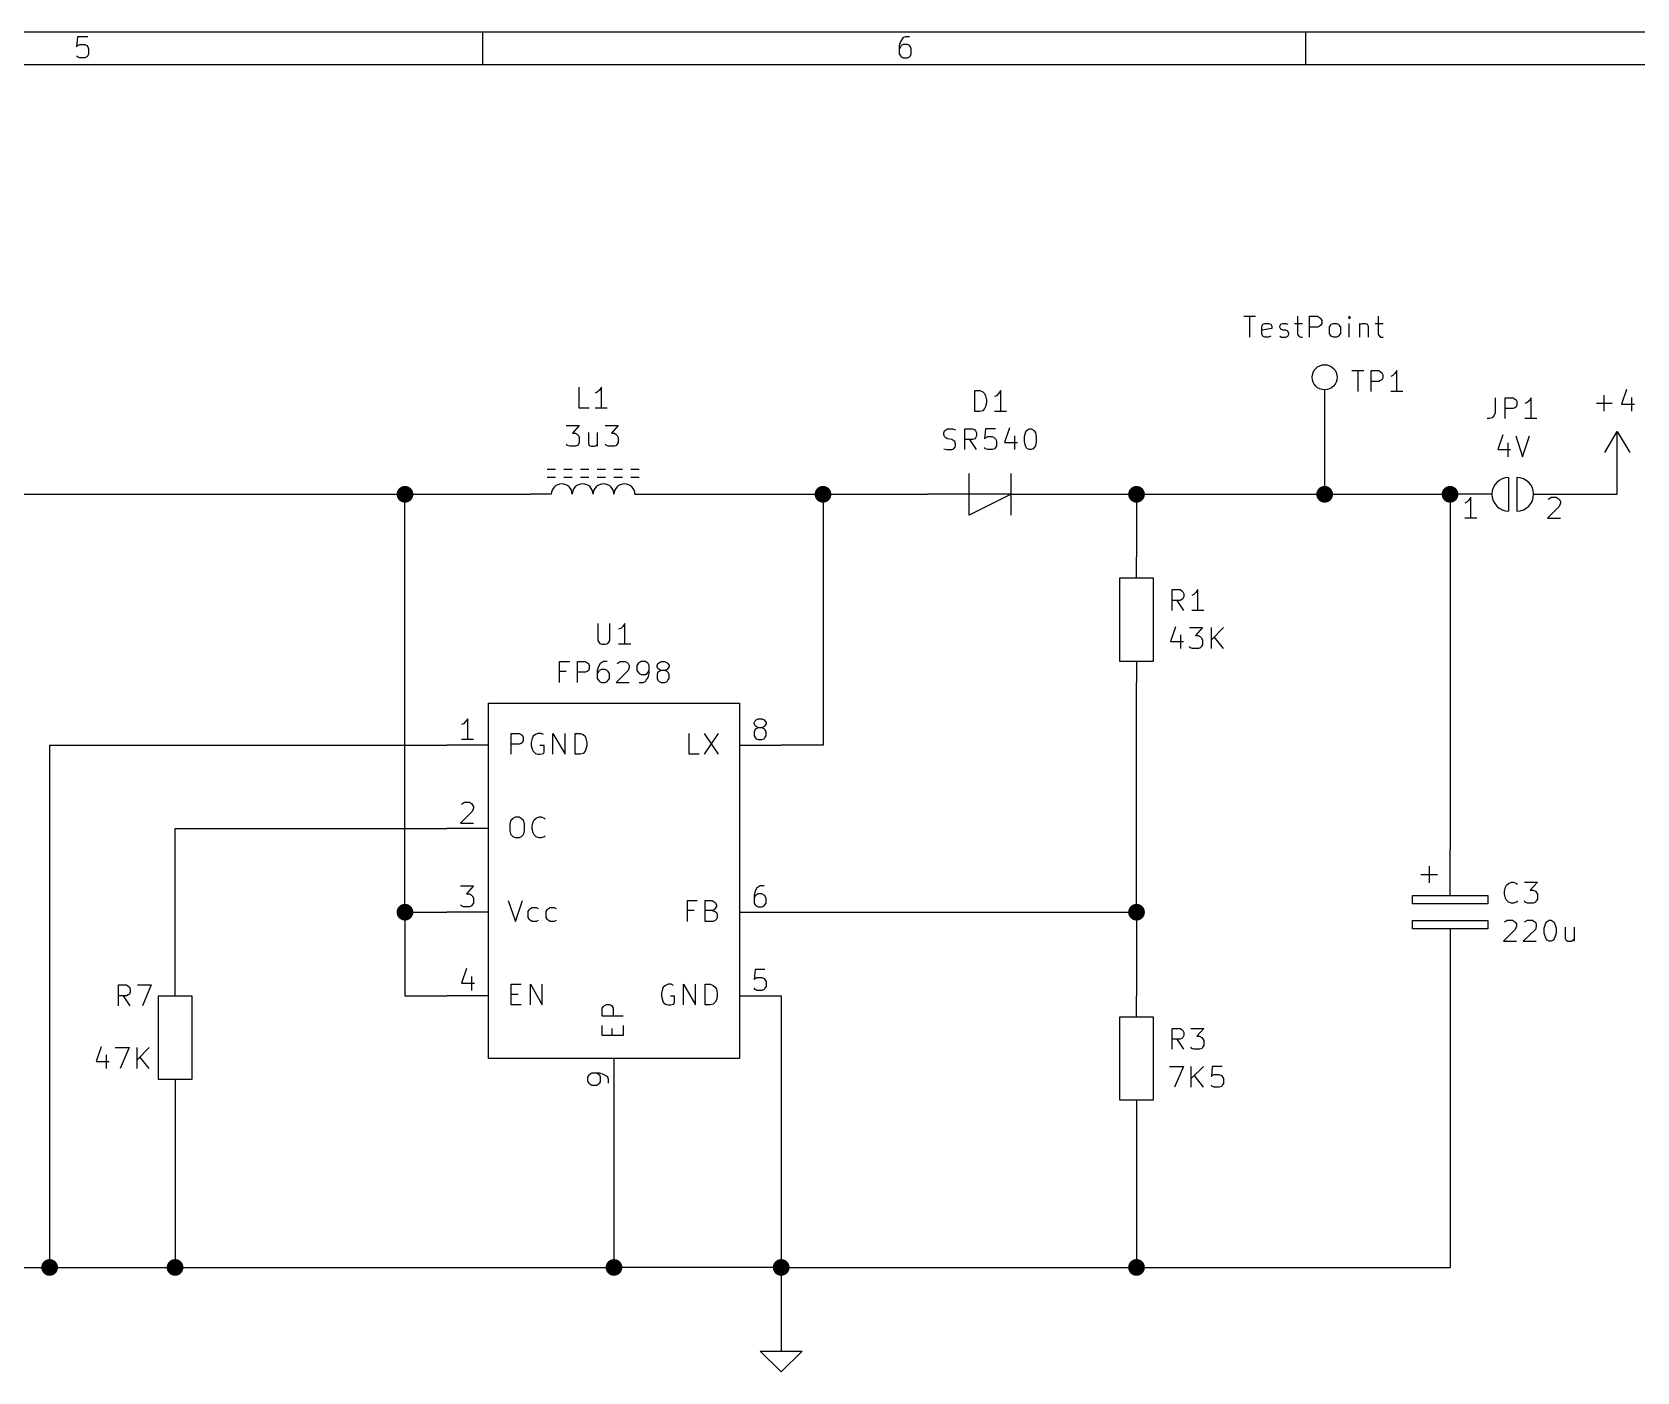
# Model space of a CAD drawing. Extents: x 10 to 410, y -287 to -10.
# Drawn here: x 232.6 to 330.1, y -91.4 to -10 of the extents above; entities that cross this region are included whole.
import ezdxf

# ---------------------------------------------------------------- set-up
doc = ezdxf.new("R2010")
doc.units = 0
doc.header["$MEASUREMENT"] = 0
for name, color, linetype in [('CYAN2', 4, 'CONTINUOUS'), ('GREEN2', 3, 'CONTINUOUS'), ('RED2', 1, 'CONTINUOUS')]:
    doc.layers.add(name, color=color, linetype=linetype)

msp = doc.modelspace()

# ---------------------------------------------------------------- linework, layer by layer
at = {"layer": 'CYAN2', "linetype": 'CONTINUOUS'}
for p, q in [((306.248, -27.2796), (306.959, -27.2796)), ((306.603, -28.5496), (306.603, -27.2796)), ((309.499, -27.2796), (309.499, -28.3718)), ((310.236, -28.5496), (310.236, -27.2796)), ((310.236, -27.2796), (310.718, -27.2796)), ((310.718, -27.2796), (310.845, -27.3558)), ((312.649, -27.2796), (312.598, -27.3558)), ((312.725, -27.3558), (312.649, -27.2796)), ((312.649, -27.2796), (312.649, -27.4066)), ((314.401, -27.2796), (314.401, -28.3718)), ((307.34, -27.8892), (307.391, -27.7622)), ((307.34, -28.3718), (307.34, -27.8892)), ((307.95, -28.0162), (307.34, -28.1178)), ((307.391, -27.7622), (307.518, -27.7114)), ((307.518, -27.7114), (307.746, -27.7114)), ((307.746, -27.7114), (307.873, -27.7622)), ((307.873, -27.7622), (307.95, -27.8892)), ((307.95, -27.8892), (307.95, -28.0162)), ((308.432, -27.8892), (308.483, -27.7622)), ((308.432, -27.94), (308.432, -27.8892)), ((308.483, -28.067), (308.432, -27.94)), ((308.483, -27.7622), (308.61, -27.7114)), ((308.61, -28.1178), (308.483, -28.067)), ((308.61, -27.7114), (308.788, -27.7114)), ((308.788, -28.1178), (308.61, -28.1178)), ((308.788, -27.7114), (308.915, -27.7622)), ((308.915, -28.194), (308.788, -28.1178)), ((308.966, -28.321), (308.915, -28.194)), ((309.321, -27.7114), (309.804, -27.7114)), ((310.718, -27.94), (310.236, -27.94)), ((310.845, -27.8892), (310.718, -27.94)), ((310.845, -27.3558), (310.896, -27.4066)), ((310.896, -27.8384), (310.845, -27.8892)), ((310.896, -27.4066), (310.972, -27.5336)), ((310.972, -27.7114), (310.896, -27.8384)), ((310.972, -27.5336), (310.972, -27.7114)), ((311.455, -27.94), (311.506, -27.8384)), ((311.455, -28.321), (311.455, -27.94)), ((311.506, -27.8384), (311.556, -27.7622)), ((311.556, -27.7622), (311.683, -27.7114)), ((311.683, -27.7114), (311.861, -27.7114)), ((311.861, -27.7114), (311.988, -27.7622)), ((311.988, -27.7622), (312.039, -27.8384)), ((312.039, -27.8384), (312.115, -27.94)), ((312.115, -27.94), (312.115, -28.321)), ((312.598, -27.3558), (312.649, -27.4066)), ((312.649, -27.4066), (312.725, -27.3558)), ((312.649, -28.5496), (312.649, -27.7114)), ((313.258, -27.7114), (313.258, -28.5496)), ((313.258, -27.8384), (313.309, -27.7622)), ((313.309, -27.7622), (313.436, -27.7114)), ((313.436, -27.7114), (313.614, -27.7114)), ((313.614, -27.7114), (313.741, -27.7622)), ((313.741, -27.7622), (313.792, -27.8892)), ((313.792, -27.8892), (313.792, -28.5496)), ((314.223, -27.7114), (314.706, -27.7114)), ((307.391, -28.4988), (307.34, -28.3718)), ((307.518, -28.5496), (307.391, -28.4988)), ((307.746, -28.5496), (307.518, -28.5496)), ((307.873, -28.4988), (307.746, -28.5496)), ((308.432, -28.4988), (308.534, -28.5496)), ((308.534, -28.5496), (308.788, -28.5496)), ((308.788, -28.5496), (308.915, -28.4988)), ((308.915, -28.4988), (308.966, -28.3718)), ((308.966, -28.3718), (308.966, -28.321)), ((309.499, -28.3718), (309.575, -28.4988)), ((309.575, -28.4988), (309.702, -28.5496)), ((309.702, -28.5496), (309.804, -28.5496)), ((311.506, -28.4226), (311.455, -28.321)), ((311.556, -28.4988), (311.506, -28.4226)), ((311.683, -28.5496), (311.556, -28.4988)), ((311.861, -28.5496), (311.683, -28.5496)), ((311.988, -28.4988), (311.861, -28.5496)), ((312.039, -28.4226), (311.988, -28.4988)), ((312.115, -28.321), (312.039, -28.4226)), ((314.401, -28.3718), (314.477, -28.4988)), ((314.477, -28.4988), (314.579, -28.5496)), ((314.579, -28.5496), (314.706, -28.5496)), ((312.801, -30.5816), (313.538, -30.5816)), ((313.182, -31.8516), (313.182, -30.5816)), ((313.969, -31.8516), (313.969, -30.5816)), ((313.969, -30.5816), (314.452, -30.5816)), ((314.452, -30.5816), (314.554, -30.6578)), ((314.554, -31.1912), (314.452, -31.242)), ((314.554, -30.6578), (314.63, -30.7086)), ((314.63, -31.1404), (314.554, -31.1912)), ((314.63, -30.7086), (314.681, -30.8356)), ((314.681, -31.0134), (314.63, -31.1404)), ((314.681, -30.8356), (314.681, -31.0134)), ((315.29, -30.8864), (315.163, -30.9372)), ((315.417, -30.7594), (315.29, -30.8864)), ((315.544, -30.5816), (315.417, -30.7594)), ((315.544, -31.8516), (315.544, -30.5816)), ((265.862, -32.8676), (265.862, -31.5976)), ((266.954, -31.9024), (266.827, -31.9532)), ((267.081, -31.7754), (266.954, -31.9024)), ((267.208, -31.5976), (267.081, -31.7754)), ((267.208, -32.8676), (267.208, -31.5976)), ((289.89, -33.0708), (289.89, -31.8008)), ((289.89, -31.8008), (290.195, -31.8008)), ((290.195, -31.8008), (290.373, -31.877)), ((290.373, -31.877), (290.474, -31.9786)), ((290.474, -31.9786), (290.551, -32.1056)), ((290.551, -32.1056), (290.601, -32.3596)), ((291.211, -32.1056), (291.084, -32.1564)), ((291.338, -31.9786), (291.211, -32.1056)), ((291.465, -31.8008), (291.338, -31.9786)), ((291.465, -33.0708), (291.465, -31.8008)), ((314.452, -31.242), (313.969, -31.242)), ((315.9, -31.8516), (315.163, -31.8516)), ((328.143, -33.0454), (328.143, -32.0802)), ((329.489, -31.7246), (329.184, -32.6136)), ((266.471, -32.8676), (265.862, -32.8676)), ((267.564, -32.8676), (266.827, -32.8676)), ((290.195, -33.0708), (289.89, -33.0708)), ((290.373, -33.02), (290.195, -33.0708)), ((290.474, -32.893), (290.373, -33.02)), ((290.551, -32.766), (290.474, -32.893)), ((290.601, -32.5374), (290.551, -32.766)), ((290.601, -32.3596), (290.601, -32.5374)), ((291.821, -33.0708), (291.084, -33.0708)), ((321.513, -33.147), (321.437, -33.3248)), ((321.513, -32.2326), (321.513, -33.147)), ((322.123, -33.5026), (322.123, -32.2326)), ((322.123, -32.2326), (322.605, -32.2326)), ((322.605, -32.893), (322.123, -32.893)), ((322.605, -32.2326), (322.707, -32.3088)), ((322.707, -32.8422), (322.605, -32.893)), ((322.707, -32.3088), (322.783, -32.3596)), ((322.783, -32.7914), (322.707, -32.8422)), ((322.783, -32.3596), (322.834, -32.4866)), ((322.834, -32.6644), (322.783, -32.7914)), ((322.834, -32.4866), (322.834, -32.6644)), ((323.444, -32.5374), (323.317, -32.5882)), ((323.571, -32.4104), (323.444, -32.5374)), ((323.698, -32.2326), (323.571, -32.4104)), ((323.698, -33.5026), (323.698, -32.2326)), ((327.66, -32.5628), (328.625, -32.5628)), ((329.184, -32.6136), (329.971, -32.6136)), ((329.794, -32.2072), (329.794, -33.0454)), ((265.074, -33.909), (265.862, -33.909)), ((265.862, -33.909), (265.455, -34.3916)), ((267.437, -33.909), (268.224, -33.909)), ((268.224, -33.909), (267.818, -34.3916)), ((288.138, -34.1884), (288.239, -34.1122)), ((288.239, -34.1122), (288.544, -34.1122)), ((288.544, -34.1122), (288.722, -34.1884)), ((289.281, -35.3822), (289.281, -34.1122)), ((289.281, -34.1122), (289.763, -34.1122)), ((289.763, -34.1122), (289.89, -34.1884)), ((290.551, -34.1122), (290.474, -34.7218)), ((291.16, -34.1122), (290.551, -34.1122)), ((291.998, -34.0614), (291.694, -34.9504)), ((293.091, -34.1884), (293.218, -34.1122)), ((293.218, -34.1122), (293.319, -34.1122)), ((293.319, -34.1122), (293.446, -34.1884)), ((321.158, -33.5026), (321.031, -33.5026)), ((321.335, -33.4518), (321.158, -33.5026)), ((321.437, -33.3248), (321.335, -33.4518)), ((324.053, -33.5026), (323.317, -33.5026)), ((265.151, -35.1282), (265.074, -35.052)), ((265.455, -34.3916), (265.633, -34.3916)), ((265.633, -34.3916), (265.76, -34.4678)), ((265.76, -34.4678), (265.811, -34.5186)), ((265.811, -35.052), (265.76, -35.1282)), ((265.811, -34.5186), (265.862, -34.6456)), ((265.862, -34.9504), (265.811, -35.052)), ((265.862, -34.6456), (265.862, -34.9504)), ((266.421, -34.3408), (266.421, -35.0012)), ((266.421, -35.0012), (266.471, -35.1282)), ((266.903, -35.1282), (266.954, -35.052)), ((266.954, -34.3408), (266.954, -35.179)), ((267.513, -35.1282), (267.437, -35.052)), ((267.818, -34.3916), (267.995, -34.3916)), ((267.995, -34.3916), (268.097, -34.4678)), ((268.097, -34.4678), (268.173, -34.5186)), ((268.173, -35.052), (268.097, -35.1282)), ((268.173, -34.5186), (268.224, -34.6456)), ((268.224, -34.9504), (268.173, -35.052)), ((268.224, -34.6456), (268.224, -34.9504)), ((288.011, -34.3662), (288.061, -34.2392)), ((288.011, -34.4678), (288.011, -34.3662)), ((288.061, -34.5948), (288.011, -34.4678)), ((288.061, -34.2392), (288.138, -34.1884)), ((288.138, -34.671), (288.061, -34.5948)), ((288.239, -34.7218), (288.138, -34.671)), ((288.493, -34.7726), (288.239, -34.7218)), ((288.62, -34.8488), (288.493, -34.7726)), ((288.671, -34.8996), (288.62, -34.8488)), ((288.722, -35.0266), (288.671, -34.8996)), ((288.722, -35.1536), (288.722, -35.0266)), ((289.763, -34.7726), (289.281, -34.7726)), ((289.992, -35.3822), (289.585, -34.7726)), ((289.89, -34.7218), (289.763, -34.7726)), ((289.89, -34.1884), (289.941, -34.2392)), ((289.941, -34.671), (289.89, -34.7218)), ((289.941, -34.2392), (289.992, -34.3662)), ((289.992, -34.544), (289.941, -34.671)), ((289.992, -34.3662), (289.992, -34.544)), ((290.474, -34.7218), (290.551, -34.671)), ((290.551, -34.671), (290.678, -34.5948)), ((290.678, -34.5948), (290.957, -34.5948)), ((290.957, -34.5948), (291.084, -34.671)), ((291.084, -34.671), (291.16, -34.7218)), ((291.16, -34.7218), (291.211, -34.8488)), ((291.211, -34.8488), (291.211, -35.1536)), ((291.694, -34.9504), (292.481, -34.9504)), ((292.303, -34.544), (292.303, -35.3822)), ((292.913, -34.5948), (292.964, -34.3662)), ((292.913, -34.8996), (292.913, -34.5948)), ((292.964, -35.1536), (292.913, -34.8996)), ((292.964, -34.3662), (293.014, -34.2392)), ((293.014, -34.2392), (293.091, -34.1884)), ((293.446, -34.1884), (293.497, -34.2392)), ((293.497, -34.2392), (293.573, -34.3662)), ((293.573, -34.3662), (293.624, -34.5948)), ((293.624, -34.8996), (293.573, -35.1536)), ((293.624, -34.5948), (293.624, -34.8996)), ((321.97, -34.4932), (321.666, -35.3822)), ((322.275, -34.9758), (322.275, -35.814)), ((322.758, -34.544), (323.164, -35.814)), ((323.164, -35.814), (323.596, -34.544)), ((265.278, -35.179), (265.151, -35.1282)), ((265.633, -35.179), (265.278, -35.179)), ((265.76, -35.1282), (265.633, -35.179)), ((266.471, -35.1282), (266.598, -35.179)), ((266.598, -35.179), (266.776, -35.179)), ((266.776, -35.179), (266.903, -35.1282)), ((267.614, -35.179), (267.513, -35.1282)), ((267.995, -35.179), (267.614, -35.179)), ((268.097, -35.1282), (267.995, -35.179)), ((288.011, -35.3314), (288.188, -35.3822)), ((288.188, -35.3822), (288.493, -35.3822)), ((288.493, -35.3822), (288.62, -35.3314)), ((288.62, -35.3314), (288.671, -35.2552)), ((288.671, -35.2552), (288.722, -35.1536)), ((290.551, -35.3314), (290.474, -35.2552)), ((290.678, -35.3822), (290.551, -35.3314)), ((290.957, -35.3822), (290.678, -35.3822)), ((291.084, -35.3314), (290.957, -35.3822)), ((291.16, -35.2552), (291.084, -35.3314)), ((291.211, -35.1536), (291.16, -35.2552)), ((293.014, -35.2552), (292.964, -35.1536)), ((293.091, -35.3314), (293.014, -35.2552)), ((293.218, -35.3822), (293.091, -35.3314)), ((293.319, -35.3822), (293.218, -35.3822)), ((293.446, -35.3314), (293.319, -35.3822)), ((293.497, -35.2552), (293.446, -35.3314)), ((293.573, -35.1536), (293.497, -35.2552)), ((321.666, -35.3822), (322.453, -35.3822)), ((301.879, -45.1612), (301.879, -43.8912)), ((301.879, -43.8912), (302.362, -43.8912)), ((302.362, -44.5516), (301.879, -44.5516)), ((302.59, -45.1612), (302.184, -44.5516)), ((302.362, -43.8912), (302.463, -43.9674)), ((302.463, -44.5008), (302.362, -44.5516)), ((302.463, -43.9674), (302.539, -44.0182)), ((302.539, -44.45), (302.463, -44.5008)), ((302.539, -44.0182), (302.59, -44.1452)), ((302.59, -44.323), (302.539, -44.45)), ((302.59, -44.1452), (302.59, -44.323)), ((303.2, -44.196), (303.073, -44.2468)), ((303.327, -44.069), (303.2, -44.196)), ((303.454, -43.8912), (303.327, -44.069)), ((303.454, -45.1612), (303.454, -43.8912)), ((303.809, -45.1612), (303.073, -45.1612)), ((266.979, -45.9486), (266.979, -46.99)), ((267.716, -46.99), (267.716, -45.9486)), ((268.376, -46.2534), (268.249, -46.3042)), ((268.503, -46.1264), (268.376, -46.2534)), ((268.63, -45.9486), (268.503, -46.1264)), ((268.63, -47.2186), (268.63, -45.9486)), ((302.082, -46.1518), (301.777, -47.0408)), ((302.387, -46.6344), (302.387, -47.4726)), ((302.946, -46.2026), (303.733, -46.2026)), ((303.733, -46.2026), (303.301, -46.6852)), ((303.301, -46.6852), (303.479, -46.6852)), ((303.479, -46.6852), (303.606, -46.7614)), ((303.606, -46.7614), (303.657, -46.8122)), ((304.267, -47.4726), (304.267, -46.2026)), ((305.003, -46.2026), (304.267, -46.9392)), ((305.003, -47.4726), (304.444, -46.7614)), ((266.979, -46.99), (267.056, -47.0916)), ((267.056, -47.0916), (267.106, -47.1678)), ((267.106, -47.1678), (267.233, -47.2186)), ((267.233, -47.2186), (267.462, -47.2186)), ((267.462, -47.2186), (267.589, -47.1678)), ((267.589, -47.1678), (267.665, -47.0916)), ((267.665, -47.0916), (267.716, -46.99)), ((268.986, -47.2186), (268.249, -47.2186)), ((301.777, -47.0408), (302.565, -47.0408)), ((302.997, -47.4218), (302.946, -47.3456)), ((303.124, -47.4726), (302.997, -47.4218)), ((303.479, -47.4726), (303.124, -47.4726)), ((303.606, -47.4218), (303.479, -47.4726)), ((303.657, -47.3456), (303.606, -47.4218)), ((303.657, -46.8122), (303.733, -46.9392)), ((303.733, -47.244), (303.657, -47.3456)), ((303.733, -46.9392), (303.733, -47.244)), ((264.668, -49.53), (264.668, -48.26)), ((264.668, -48.26), (265.278, -48.26)), ((265.76, -49.53), (265.76, -48.26)), ((265.76, -48.26), (266.243, -48.26)), ((266.243, -48.26), (266.344, -48.3362)), ((266.344, -48.3362), (266.421, -48.387)), ((266.421, -48.387), (266.471, -48.514)), ((266.471, -48.6918), (266.421, -48.8188)), ((266.471, -48.514), (266.471, -48.6918)), ((267.03, -48.5648), (266.954, -48.8188)), ((267.132, -48.387), (267.03, -48.5648)), ((267.208, -48.7426), (267.081, -48.8188)), ((267.208, -48.3362), (267.132, -48.387)), ((267.335, -48.26), (267.208, -48.3362)), ((267.437, -48.7426), (267.208, -48.7426)), ((267.564, -48.26), (267.335, -48.26)), ((267.564, -48.8188), (267.437, -48.7426)), ((268.173, -48.387), (268.224, -48.3362)), ((268.224, -48.3362), (268.351, -48.26)), ((268.351, -48.26), (268.656, -48.26)), ((268.656, -48.26), (268.783, -48.3362)), ((268.783, -48.3362), (268.834, -48.387)), ((268.834, -48.387), (268.884, -48.514)), ((268.884, -48.6156), (268.834, -48.8188)), ((268.884, -48.514), (268.884, -48.6156)), ((269.443, -48.387), (269.367, -48.514)), ((269.367, -48.514), (269.367, -48.8188)), ((269.494, -48.3362), (269.443, -48.387)), ((269.621, -48.26), (269.494, -48.3362)), ((269.875, -48.26), (269.621, -48.26)), ((269.977, -48.3362), (269.875, -48.26)), ((270.053, -48.387), (269.977, -48.3362)), ((270.104, -48.514), (270.053, -48.387)), ((270.104, -48.9966), (270.104, -48.514)), ((270.586, -48.514), (270.637, -48.387)), ((270.586, -48.5648), (270.586, -48.514)), ((270.637, -48.6918), (270.586, -48.5648)), ((270.637, -48.387), (270.713, -48.3362)), ((270.713, -48.7426), (270.637, -48.6918)), ((270.713, -48.3362), (270.84, -48.26)), ((270.84, -48.8188), (270.713, -48.7426)), ((270.84, -48.26), (271.069, -48.26)), ((271.069, -48.26), (271.196, -48.3362)), ((271.196, -48.7426), (271.069, -48.8188)), ((271.196, -48.3362), (271.247, -48.387)), ((271.247, -48.6918), (271.196, -48.7426)), ((271.247, -48.387), (271.323, -48.514)), ((271.323, -48.5648), (271.247, -48.6918)), ((271.323, -48.514), (271.323, -48.5648)), ((265.074, -48.8696), (264.668, -48.8696)), ((266.243, -48.9204), (265.76, -48.9204)), ((266.344, -48.8696), (266.243, -48.9204)), ((266.421, -48.8188), (266.344, -48.8696)), ((266.954, -48.8188), (266.954, -49.3014)), ((267.03, -48.8696), (266.954, -48.9966)), ((266.954, -49.3014), (267.03, -49.403)), ((267.081, -48.8188), (267.03, -48.8696)), ((267.03, -49.403), (267.081, -49.4792)), ((267.081, -49.4792), (267.208, -49.53)), ((267.208, -49.53), (267.437, -49.53)), ((267.437, -49.53), (267.564, -49.4792)), ((267.614, -48.8696), (267.564, -48.8188)), ((267.564, -49.4792), (267.614, -49.403)), ((267.691, -48.9966), (267.614, -48.8696)), ((267.614, -49.403), (267.691, -49.3014)), ((267.691, -49.3014), (267.691, -48.9966)), ((268.834, -48.8188), (268.097, -49.53)), ((268.097, -49.53), (268.884, -49.53)), ((269.367, -48.8188), (269.443, -48.9204)), ((269.443, -48.9204), (269.494, -48.9966)), ((269.494, -48.9966), (269.621, -49.0474)), ((269.494, -49.53), (269.748, -49.53)), ((269.621, -49.0474), (269.875, -49.0474)), ((269.748, -49.53), (269.875, -49.4792)), ((269.875, -49.0474), (269.977, -48.9966)), ((269.875, -49.4792), (269.926, -49.403)), ((269.926, -49.403), (270.053, -49.2252)), ((269.977, -48.9966), (270.053, -48.9204)), ((270.053, -48.9204), (270.104, -48.8188)), ((270.053, -49.2252), (270.104, -48.9966)), ((270.637, -48.9204), (270.586, -49.0474)), ((270.586, -49.0474), (270.586, -49.3014)), ((270.586, -49.3014), (270.637, -49.403)), ((270.713, -48.8696), (270.637, -48.9204)), ((270.637, -49.403), (270.713, -49.4792)), ((270.84, -48.8188), (270.713, -48.8696)), ((270.713, -49.4792), (270.84, -49.53)), ((271.069, -48.8188), (270.84, -48.8188)), ((270.84, -49.53), (271.069, -49.53)), ((271.196, -48.8696), (271.069, -48.8188)), ((271.069, -49.53), (271.196, -49.4792)), ((271.247, -48.9204), (271.196, -48.8696)), ((271.196, -49.4792), (271.247, -49.403)), ((271.323, -49.0474), (271.247, -48.9204)), ((271.247, -49.403), (271.323, -49.3014)), ((271.323, -49.3014), (271.323, -49.0474)), ((261.722, -53.8988), (261.722, -52.6288)), ((261.722, -52.6288), (262.204, -52.6288)), ((262.204, -52.6288), (262.331, -52.705)), ((263.373, -52.6288), (263.195, -52.705)), ((263.55, -52.6288), (263.373, -52.6288)), ((263.677, -52.705), (263.55, -52.6288)), ((264.262, -53.8988), (264.262, -52.6288)), ((264.262, -52.6288), (264.998, -53.8988)), ((264.998, -53.8988), (264.998, -52.6288)), ((265.608, -53.8988), (265.608, -52.6288)), ((265.608, -52.6288), (265.913, -52.6288)), ((265.913, -52.6288), (266.09, -52.705)), ((272.542, -53.8988), (272.542, -52.6288)), ((273.456, -52.6288), (274.295, -53.8988)), ((274.295, -52.6288), (273.456, -53.8988)), ((262.204, -53.2892), (261.722, -53.2892)), ((262.331, -53.2384), (262.204, -53.2892)), ((262.331, -52.705), (262.407, -52.7558)), ((262.407, -53.1876), (262.331, -53.2384)), ((262.407, -52.7558), (262.458, -52.8828)), ((262.458, -53.0606), (262.407, -53.1876)), ((262.458, -52.8828), (262.458, -53.0606)), ((262.992, -52.9336), (262.941, -53.1876)), ((262.941, -53.1876), (262.941, -53.3654)), ((262.941, -53.3654), (262.992, -53.594)), ((263.068, -52.8066), (262.992, -52.9336)), ((262.992, -53.594), (263.068, -53.721)), ((263.195, -52.705), (263.068, -52.8066)), ((263.728, -53.3654), (263.474, -53.3654)), ((263.728, -53.7718), (263.728, -53.3654)), ((266.09, -52.705), (266.217, -52.8066)), ((266.217, -52.8066), (266.268, -52.9336)), ((266.268, -53.594), (266.217, -53.721)), ((266.268, -52.9336), (266.319, -53.1876)), ((266.319, -53.3654), (266.268, -53.594)), ((266.319, -53.1876), (266.319, -53.3654)), ((263.068, -53.721), (263.195, -53.848)), ((263.195, -53.848), (263.373, -53.8988)), ((263.373, -53.8988), (263.474, -53.8988)), ((263.474, -53.8988), (263.677, -53.848)), ((263.677, -53.848), (263.728, -53.7718)), ((265.913, -53.8988), (265.608, -53.8988)), ((266.09, -53.848), (265.913, -53.8988)), ((266.217, -53.721), (266.09, -53.848)), ((273.152, -53.8988), (272.542, -53.8988)), ((261.671, -58.1406), (261.722, -57.8866)), ((261.671, -58.547), (261.671, -58.1406)), ((261.722, -57.8866), (261.849, -57.785)), ((261.849, -57.785), (261.976, -57.7088)), ((261.976, -57.7088), (262.204, -57.7088)), ((262.204, -57.7088), (262.331, -57.785)), ((262.331, -57.785), (262.458, -57.8866)), ((262.458, -57.8866), (262.509, -58.1406)), ((262.509, -58.1406), (262.509, -58.547)), ((262.992, -58.2676), (263.068, -58.0136)), ((262.992, -58.4454), (262.992, -58.2676)), ((263.068, -58.674), (262.992, -58.4454)), ((263.068, -58.0136), (263.119, -57.8866)), ((263.119, -57.8866), (263.246, -57.785)), ((263.246, -57.785), (263.423, -57.7088)), ((263.423, -57.7088), (263.55, -57.7088)), ((263.55, -57.7088), (263.728, -57.785)), ((263.728, -57.785), (263.779, -57.8358)), ((261.722, -58.801), (261.671, -58.547)), ((261.849, -58.928), (261.722, -58.801)), ((261.976, -58.9788), (261.849, -58.928)), ((262.204, -58.9788), (261.976, -58.9788)), ((262.331, -58.928), (262.204, -58.9788)), ((262.458, -58.801), (262.331, -58.928)), ((262.509, -58.547), (262.458, -58.801)), ((263.119, -58.801), (263.068, -58.674)), ((263.246, -58.928), (263.119, -58.801)), ((263.423, -58.9788), (263.246, -58.928)), ((263.55, -58.9788), (263.423, -58.9788)), ((263.728, -58.928), (263.55, -58.9788)), ((263.779, -58.8518), (263.728, -58.928)), ((322.072, -62.23), (322.148, -61.976)), ((322.072, -62.4078), (322.072, -62.23)), ((322.148, -61.976), (322.199, -61.849)), ((322.199, -61.849), (322.326, -61.7474)), ((322.326, -61.7474), (322.504, -61.6712)), ((322.504, -61.6712), (322.631, -61.6712)), ((322.631, -61.6712), (322.809, -61.7474)), ((322.809, -61.7474), (322.859, -61.7982)), ((323.291, -61.6712), (324.079, -61.6712)), ((324.079, -61.6712), (323.647, -62.1538)), ((323.647, -62.1538), (323.825, -62.1538)), ((323.825, -62.1538), (323.952, -62.23)), ((323.952, -62.23), (324.002, -62.2808)), ((324.002, -62.2808), (324.079, -62.4078)), ((261.544, -62.7888), (261.976, -64.0588)), ((261.976, -64.0588), (262.407, -62.7888)), ((262.763, -63.4492), (262.814, -63.3476)), ((262.814, -63.3476), (262.89, -63.2714)), ((262.89, -63.2714), (262.992, -63.2206)), ((262.992, -63.2206), (263.246, -63.2206)), ((263.246, -63.2206), (263.373, -63.2714)), ((263.855, -63.4492), (263.906, -63.3476)), ((263.906, -63.3476), (263.982, -63.2714)), ((263.982, -63.2714), (264.084, -63.2206)), ((264.084, -63.2206), (264.338, -63.2206)), ((264.338, -63.2206), (264.465, -63.2714)), ((272.44, -64.0588), (272.44, -62.7888)), ((272.44, -62.7888), (273.025, -62.7888)), ((273.507, -64.0588), (273.507, -62.7888)), ((273.507, -62.7888), (273.939, -62.7888)), ((273.939, -62.7888), (274.066, -62.865)), ((274.066, -63.3476), (273.939, -63.3984)), ((274.066, -62.865), (274.117, -62.9158)), ((274.117, -63.2714), (274.066, -63.3476)), ((274.117, -62.9158), (274.193, -63.0428)), ((274.193, -63.1444), (274.117, -63.2714)), ((274.193, -63.0428), (274.193, -63.1444)), ((322.148, -62.6364), (322.072, -62.4078)), ((322.199, -62.7634), (322.148, -62.6364)), ((322.326, -62.8904), (322.199, -62.7634)), ((322.504, -62.9412), (322.326, -62.8904)), ((322.631, -62.9412), (322.504, -62.9412)), ((322.809, -62.8904), (322.631, -62.9412)), ((322.859, -62.8142), (322.809, -62.8904)), ((323.342, -62.8904), (323.291, -62.8142)), ((323.469, -62.9412), (323.342, -62.8904)), ((323.825, -62.9412), (323.469, -62.9412)), ((323.952, -62.8904), (323.825, -62.9412)), ((324.002, -62.8142), (323.952, -62.8904)), ((324.079, -62.7126), (324.002, -62.8142)), ((324.079, -62.4078), (324.079, -62.7126)), ((262.763, -63.8302), (262.763, -63.4492)), ((262.814, -63.9318), (262.763, -63.8302)), ((262.89, -64.008), (262.814, -63.9318)), ((262.992, -64.0588), (262.89, -64.008)), ((263.246, -64.0588), (262.992, -64.0588)), ((263.373, -64.008), (263.246, -64.0588)), ((263.855, -63.8302), (263.855, -63.4492)), ((263.906, -63.9318), (263.855, -63.8302)), ((263.982, -64.008), (263.906, -63.9318)), ((264.084, -64.0588), (263.982, -64.008)), ((264.338, -64.0588), (264.084, -64.0588)), ((264.465, -64.008), (264.338, -64.0588)), ((272.847, -63.3984), (272.44, -63.3984)), ((273.939, -63.3984), (273.507, -63.3984)), ((273.99, -64.0588), (273.507, -64.0588)), ((273.939, -63.3984), (274.117, -63.4492)), ((274.117, -64.008), (273.99, -64.0588)), ((274.117, -63.4492), (274.193, -63.5254)), ((274.193, -63.9318), (274.117, -64.008)), ((274.193, -63.5254), (274.244, -63.627)), ((274.244, -63.8302), (274.193, -63.9318)), ((274.244, -63.627), (274.244, -63.8302)), ((322.072, -64.1096), (322.123, -64.0588)), ((322.123, -64.0588), (322.25, -63.9826)), ((322.25, -63.9826), (322.555, -63.9826)), ((322.555, -63.9826), (322.682, -64.0588)), ((322.682, -64.0588), (322.732, -64.1096)), ((322.732, -64.1096), (322.809, -64.2366)), ((322.809, -64.3382), (322.732, -64.5414)), ((322.809, -64.2366), (322.809, -64.3382)), ((323.291, -64.1096), (323.342, -64.0588)), ((323.342, -64.0588), (323.469, -63.9826)), ((323.469, -63.9826), (323.774, -63.9826)), ((323.774, -63.9826), (323.875, -64.0588)), ((323.875, -64.0588), (323.952, -64.1096)), ((323.952, -64.1096), (324.002, -64.2366)), ((324.002, -64.3382), (323.952, -64.5414)), ((324.002, -64.2366), (324.002, -64.3382)), ((324.485, -64.4652), (324.561, -64.2366)), ((324.561, -64.2366), (324.612, -64.1096)), ((324.612, -64.1096), (324.663, -64.0588)), ((324.663, -64.0588), (324.79, -63.9826)), ((324.79, -63.9826), (324.917, -63.9826)), ((324.917, -63.9826), (325.044, -64.0588)), ((325.044, -64.0588), (325.095, -64.1096)), ((325.095, -64.1096), (325.145, -64.2366)), ((325.145, -64.2366), (325.222, -64.4652)), ((322.732, -64.5414), (322.021, -65.2526)), ((322.021, -65.2526), (322.809, -65.2526)), ((323.952, -64.5414), (323.215, -65.2526)), ((323.215, -65.2526), (324.002, -65.2526)), ((324.485, -64.77), (324.485, -64.4652)), ((324.561, -65.024), (324.485, -64.77)), ((324.612, -65.1256), (324.561, -65.024)), ((324.663, -65.2018), (324.612, -65.1256)), ((324.79, -65.2526), (324.663, -65.2018)), ((324.917, -65.2526), (324.79, -65.2526)), ((325.044, -65.2018), (324.917, -65.2526)), ((325.095, -65.1256), (325.044, -65.2018)), ((325.145, -65.024), (325.095, -65.1256)), ((325.222, -64.77), (325.145, -65.024)), ((325.222, -64.4652), (325.222, -64.77)), ((325.755, -64.4144), (325.755, -65.0748)), ((325.755, -65.0748), (325.831, -65.2018)), ((325.831, -65.2018), (325.933, -65.2526)), ((325.933, -65.2526), (326.136, -65.2526)), ((326.136, -65.2526), (326.238, -65.2018)), ((326.238, -65.2018), (326.314, -65.1256)), ((326.314, -64.4144), (326.314, -65.2526)), ((237.871, -69.1896), (237.871, -67.9196)), ((237.871, -67.9196), (238.354, -67.9196)), ((238.354, -67.9196), (238.455, -67.9958)), ((238.455, -67.9958), (238.531, -68.0466)), ((238.531, -68.0466), (238.582, -68.1736)), ((238.582, -68.1736), (238.582, -68.3514)), ((239.014, -67.9196), (239.852, -67.9196)), ((239.852, -67.9196), (239.319, -69.1896)), ((261.722, -69.1388), (261.722, -67.8688)), ((261.722, -67.8688), (262.331, -67.8688)), ((262.89, -69.1388), (262.89, -67.8688)), ((262.89, -67.8688), (263.601, -69.1388)), ((263.601, -69.1388), (263.601, -67.8688)), ((270.916, -68.1736), (270.866, -68.4276)), ((270.967, -68.0466), (270.916, -68.1736)), ((271.094, -67.945), (270.967, -68.0466)), ((271.272, -67.8688), (271.094, -67.945)), ((271.45, -67.8688), (271.272, -67.8688)), ((271.577, -67.945), (271.45, -67.8688)), ((272.186, -69.1388), (272.186, -67.8688)), ((272.186, -67.8688), (272.923, -69.1388)), ((272.923, -69.1388), (272.923, -67.8688)), ((273.507, -69.1388), (273.507, -67.8688)), ((273.507, -67.8688), (273.812, -67.8688)), ((273.812, -67.8688), (273.99, -67.945)), ((273.99, -67.945), (274.117, -68.0466)), ((274.117, -68.0466), (274.193, -68.1736)), ((274.193, -68.1736), (274.244, -68.4276)), ((238.354, -68.58), (237.871, -68.58)), ((238.582, -69.1896), (238.176, -68.58)), ((238.455, -68.5292), (238.354, -68.58)), ((238.531, -68.4784), (238.455, -68.5292)), ((238.582, -68.3514), (238.531, -68.4784)), ((261.722, -68.4784), (262.153, -68.4784)), ((262.331, -69.1388), (261.722, -69.1388)), ((267.335, -69.2404), (267.386, -69.1642)), ((267.386, -69.1642), (267.513, -69.1134)), ((267.513, -69.1134), (267.691, -69.1134)), ((267.691, -69.1134), (267.818, -69.1642)), ((267.818, -69.1642), (267.868, -69.2404)), ((270.866, -68.4276), (270.866, -68.6054)), ((270.866, -68.6054), (270.916, -68.834)), ((270.916, -68.834), (270.967, -68.961)), ((270.967, -68.961), (271.094, -69.088)), ((271.094, -69.088), (271.272, -69.1388)), ((271.272, -69.1388), (271.399, -69.1388)), ((271.653, -68.6054), (271.399, -68.6054)), ((271.399, -69.1388), (271.577, -69.088)), ((271.577, -69.088), (271.653, -69.0118)), ((271.653, -69.0118), (271.653, -68.6054)), ((273.812, -69.1388), (273.507, -69.1388)), ((273.99, -69.088), (273.812, -69.1388)), ((274.117, -68.961), (273.99, -69.088)), ((274.193, -68.834), (274.117, -68.961)), ((274.244, -68.6054), (274.193, -68.834)), ((274.244, -68.4276), (274.244, -68.6054)), ((267.259, -69.342), (267.335, -69.2404)), ((267.259, -69.8246), (267.259, -69.342)), ((268.529, -69.8246), (267.259, -69.8246)), ((267.868, -69.2404), (267.919, -69.342)), ((267.919, -69.342), (267.919, -69.8246)), ((267.259, -70.993), (267.259, -70.3834)), ((268.529, -70.993), (267.259, -70.993)), ((267.868, -70.993), (267.868, -70.5612)), ((268.529, -70.3834), (268.529, -70.993)), ((301.879, -71.8312), (301.879, -70.5612)), ((301.879, -70.5612), (302.362, -70.5612)), ((302.362, -70.5612), (302.463, -70.6374)), ((302.463, -71.1708), (302.362, -71.2216)), ((302.463, -70.6374), (302.539, -70.6882)), ((302.539, -71.12), (302.463, -71.1708)), ((302.539, -70.6882), (302.59, -70.8152)), ((302.59, -70.993), (302.539, -71.12)), ((302.59, -70.8152), (302.59, -70.993)), ((303.022, -70.5612), (303.809, -70.5612)), ((303.809, -70.5612), (303.378, -71.0438)), ((303.378, -71.0438), (303.555, -71.0438)), ((303.555, -71.0438), (303.682, -71.12)), ((303.682, -71.12), (303.733, -71.1708)), ((303.733, -71.1708), (303.809, -71.2978)), ((236.804, -71.6788), (236.499, -72.5678)), ((237.668, -71.7296), (238.506, -71.7296)), ((238.506, -71.7296), (237.973, -72.9996)), ((238.989, -72.9996), (238.989, -71.7296)), ((239.725, -71.7296), (238.989, -72.4662)), ((302.362, -71.2216), (301.879, -71.2216)), ((302.59, -71.8312), (302.184, -71.2216)), ((303.073, -71.7804), (303.022, -71.7042)), ((303.2, -71.8312), (303.073, -71.7804)), ((303.555, -71.8312), (303.2, -71.8312)), ((303.682, -71.7804), (303.555, -71.8312)), ((303.733, -71.7042), (303.682, -71.7804)), ((303.809, -71.6026), (303.733, -71.7042)), ((303.809, -71.2978), (303.809, -71.6026)), ((236.499, -72.5678), (237.287, -72.5678)), ((237.109, -72.1614), (237.109, -72.9996)), ((239.725, -72.9996), (239.166, -72.2884)), ((301.727, -72.8726), (302.565, -72.8726)), ((302.565, -72.8726), (302.031, -74.1426)), ((303.047, -74.1426), (303.047, -72.8726)), ((303.784, -72.8726), (303.047, -73.6092)), ((304.317, -72.8726), (304.267, -73.4822)), ((304.927, -72.8726), (304.317, -72.8726)), ((303.784, -74.1426), (303.251, -73.4314)), ((304.267, -73.4822), (304.317, -73.4314)), ((304.317, -74.0918), (304.267, -74.0156)), ((304.317, -73.4314), (304.444, -73.3552)), ((304.444, -74.1426), (304.317, -74.0918)), ((304.444, -73.3552), (304.749, -73.3552)), ((304.749, -73.3552), (304.876, -73.4314)), ((304.876, -74.0918), (304.749, -74.1426)), ((304.876, -73.4314), (304.927, -73.4822)), ((304.927, -74.0156), (304.876, -74.0918)), ((304.927, -73.4822), (305.003, -73.6092)), ((305.003, -73.914), (304.927, -74.0156)), ((305.003, -73.6092), (305.003, -73.914)), ((304.749, -74.1426), (304.444, -74.1426))]:
    msp.add_line(p, q, dxfattribs=at)
at = {"layer": 'GREEN2', "linetype": 'CONTINUOUS'}
for p, q in [((311.15, -34.29), (311.15, -38.1)), ((328.93, -38.1), (328.93, -36.83)), ((226.06, -38.1), (255.27, -38.1)), ((255.27, -63.5), (255.27, -38.1)), ((255.27, -38.1), (262.89, -38.1)), ((270.51, -38.1), (280.67, -38.1)), ((280.67, -38.1), (280.67, -53.34)), ((280.67, -38.1), (287.02, -38.1)), ((294.64, -38.1), (299.72, -38.1)), ((299.72, -38.1), (299.72, -41.91)), ((299.72, -38.1), (311.15, -38.1)), ((311.15, -38.1), (318.77, -38.1)), ((318.77, -38.1), (318.77, -59.69)), ((326.39, -38.1), (328.93, -38.1)), ((299.72, -63.5), (299.72, -49.53)), ((233.68, -53.34), (233.68, -85.09)), ((233.68, -53.34), (257.81, -53.34)), ((280.67, -53.34), (278.13, -53.34)), ((241.3, -67.31), (241.3, -58.42)), ((241.3, -58.42), (257.81, -58.42)), ((255.27, -63.5), (257.81, -63.5)), ((255.27, -63.5), (255.27, -68.58)), ((278.13, -63.5), (299.72, -63.5)), ((299.72, -63.5), (299.72, -68.58)), ((318.77, -67.31), (318.77, -85.09)), ((255.27, -68.58), (257.81, -68.58)), ((278.13, -68.58), (278.13, -85.09)), ((241.3, -74.93), (241.3, -85.09)), ((267.97, -74.93), (267.97, -85.09)), ((299.72, -76.2), (299.72, -85.09)), ((226.06, -85.09), (233.68, -85.09)), ((233.68, -85.09), (241.3, -85.09)), ((241.3, -85.09), (267.97, -85.09)), ((278.13, -85.09), (267.97, -85.09)), ((278.13, -85.09), (278.13, -88.9)), ((278.13, -85.09), (299.72, -85.09)), ((299.72, -85.09), (318.77, -85.09))]:
    msp.add_line(p, q, dxfattribs=at)
at = {"layer": 'GREEN2', "const_width": 0.508}
for points in [[(255.016, -38.1, 1), (255.524, -38.1, 1)], [(280.416, -38.1, 1), (280.924, -38.1, 1)], [(299.466, -38.1, 1), (299.974, -38.1, 1)], [(310.896, -38.1, 1), (311.404, -38.1, 1)], [(318.516, -38.1, 1), (319.024, -38.1, 1)], [(255.016, -63.5, 1), (255.524, -63.5, 1)], [(299.466, -63.5, 1), (299.974, -63.5, 1)], [(233.426, -85.09, 1), (233.934, -85.09, 1)], [(241.046, -85.09, 1), (241.554, -85.09, 1)], [(267.716, -85.09, 1), (268.224, -85.09, 1)], [(277.876, -85.09, 1), (278.384, -85.09, 1)], [(299.466, -85.09, 1), (299.974, -85.09, 1)]]:
    msp.add_lwpolyline(points, format="xyb", close=True, dxfattribs=at)
at = {"layer": 'RED2', "linetype": 'CONTINUOUS'}
for p, q in [((409.981, -10.0076), (10.0076, -10.0076)), ((235.382, -10.287), (235.306, -10.8966)), ((235.991, -10.287), (235.382, -10.287)), ((259.994, -11.9888), (259.994, -10.0076)), ((285.369, -10.5918), (285.293, -10.8204)), ((285.496, -10.3886), (285.369, -10.5918)), ((285.547, -10.3378), (285.496, -10.3886)), ((285.674, -10.287), (285.547, -10.3378)), ((285.928, -10.287), (285.674, -10.287)), ((310.007, -11.9888), (310.007, -10.0076)), ((235.306, -10.8966), (235.382, -10.8204)), ((235.382, -11.5062), (235.306, -11.4554)), ((235.382, -10.8204), (235.509, -10.7696)), ((235.509, -11.5824), (235.382, -11.5062)), ((235.509, -10.7696), (235.814, -10.7696)), ((235.814, -11.5824), (235.509, -11.5824)), ((235.814, -10.7696), (235.941, -10.8204)), ((235.941, -11.5062), (235.814, -11.5824)), ((235.941, -10.8204), (235.991, -10.8966)), ((235.991, -11.4554), (235.941, -11.5062)), ((235.991, -10.8966), (236.042, -11.0236)), ((236.042, -11.3284), (235.991, -11.4554)), ((236.042, -11.0236), (236.042, -11.3284)), ((285.293, -10.8204), (285.293, -11.3284)), ((285.369, -10.8966), (285.293, -11.0236)), ((285.293, -11.3284), (285.369, -11.4554)), ((285.42, -10.8204), (285.369, -10.8966)), ((285.369, -11.4554), (285.42, -11.5062)), ((285.547, -10.7696), (285.42, -10.8204)), ((285.42, -11.5062), (285.547, -11.5824)), ((285.801, -10.7696), (285.547, -10.7696)), ((285.547, -11.5824), (285.801, -11.5824)), ((285.928, -10.8204), (285.801, -10.7696)), ((285.801, -11.5824), (285.928, -11.5062)), ((285.979, -10.8966), (285.928, -10.8204)), ((285.928, -11.5062), (285.979, -11.4554)), ((286.029, -11.0236), (285.979, -10.8966)), ((285.979, -11.4554), (286.029, -11.3284)), ((286.029, -11.3284), (286.029, -11.0236)), ((408, -11.9888), (11.9888, -11.9888)), ((311.15, -31.75), (311.15, -34.29)), ((328.168, -35.56), (328.93, -34.29)), ((328.93, -36.83), (328.93, -34.29)), ((328.93, -34.29), (329.692, -35.56)), ((263.906, -36.576), (264.414, -36.576)), ((264.922, -36.576), (265.43, -36.576)), ((265.938, -36.576), (266.446, -36.576)), ((266.954, -36.576), (267.462, -36.576)), ((267.97, -36.576), (268.478, -36.576)), ((268.986, -36.576), (269.494, -36.576)), ((289.56, -39.37), (289.56, -36.83)), ((292.1, -39.37), (292.1, -36.83)), ((264.414, -37.084), (263.906, -37.084)), ((265.43, -37.084), (264.922, -37.084)), ((266.446, -37.084), (265.938, -37.084)), ((267.462, -37.084), (266.954, -37.084)), ((268.478, -37.084), (267.97, -37.084)), ((269.494, -37.084), (268.986, -37.084)), ((322.326, -37.084), (322.326, -39.116)), ((322.834, -37.084), (322.834, -39.116)), ((264.16, -38.1), (262.89, -38.1)), ((269.24, -38.1), (270.51, -38.1)), ((289.56, -38.1), (287.02, -38.1)), ((292.1, -38.1), (289.56, -38.1)), ((292.1, -38.1), (289.56, -39.37)), ((292.1, -38.1), (294.64, -38.1)), ((321.31, -38.1), (318.77, -38.1)), ((319.786, -38.5826), (319.659, -38.6334)), ((319.913, -38.4556), (319.786, -38.5826)), ((320.04, -38.2778), (319.913, -38.4556)), ((320.04, -39.5478), (320.04, -38.2778)), ((323.85, -38.1), (326.39, -38.1)), ((325.399, -38.8366), (324.688, -39.5478)), ((324.739, -38.4048), (324.815, -38.354)), ((324.815, -38.354), (324.917, -38.2778)), ((324.917, -38.2778), (325.222, -38.2778)), ((325.222, -38.2778), (325.349, -38.354)), ((325.349, -38.354), (325.399, -38.4048)), ((325.399, -38.4048), (325.476, -38.5318)), ((325.476, -38.6334), (325.399, -38.8366)), ((325.476, -38.5318), (325.476, -38.6334)), ((320.396, -39.5478), (319.659, -39.5478)), ((324.688, -39.5478), (325.476, -39.5478)), ((299.72, -43.18), (299.72, -41.91)), ((298.704, -48.26), (298.704, -43.18)), ((298.704, -43.18), (300.736, -43.18)), ((300.736, -43.18), (300.736, -48.26)), ((300.736, -48.26), (298.704, -48.26)), ((299.72, -48.26), (299.72, -49.53)), ((260.35, -72.39), (260.35, -50.8)), ((260.35, -50.8), (275.59, -50.8)), ((275.59, -50.8), (275.59, -72.39)), ((258.826, -52.0446), (258.699, -52.0954)), ((258.953, -51.9176), (258.826, -52.0446)), ((259.08, -51.7398), (258.953, -51.9176)), ((259.08, -53.0098), (259.08, -51.7398)), ((276.479, -51.9938), (276.555, -51.8668)), ((276.479, -52.0446), (276.479, -51.9938)), ((276.555, -52.1716), (276.479, -52.0446)), ((276.555, -52.4002), (276.479, -52.5272)), ((276.479, -52.5272), (276.479, -52.7812)), ((276.555, -51.8668), (276.606, -51.816)), ((276.606, -52.2224), (276.555, -52.1716)), ((276.606, -52.3494), (276.555, -52.4002)), ((276.606, -51.816), (276.733, -51.7398)), ((276.733, -52.2986), (276.606, -52.2224)), ((276.733, -52.2986), (276.606, -52.3494)), ((276.733, -51.7398), (276.962, -51.7398)), ((276.962, -52.2986), (276.733, -52.2986)), ((276.962, -51.7398), (277.089, -51.816)), ((277.089, -52.2224), (276.962, -52.2986)), ((277.089, -52.3494), (276.962, -52.2986)), ((277.089, -51.816), (277.139, -51.8668)), ((277.139, -52.1716), (277.089, -52.2224)), ((277.139, -52.4002), (277.089, -52.3494)), ((277.139, -51.8668), (277.216, -51.9938)), ((277.216, -52.0446), (277.139, -52.1716)), ((277.216, -52.5272), (277.139, -52.4002)), ((277.216, -51.9938), (277.216, -52.0446)), ((277.216, -52.7812), (277.216, -52.5272)), ((260.35, -53.34), (257.81, -53.34)), ((259.436, -53.0098), (258.699, -53.0098)), ((275.59, -53.34), (278.13, -53.34)), ((276.479, -52.7812), (276.555, -52.8828)), ((276.555, -52.8828), (276.606, -52.959)), ((276.606, -52.959), (276.733, -53.0098)), ((276.733, -53.0098), (276.962, -53.0098)), ((276.962, -53.0098), (277.089, -52.959)), ((277.089, -52.959), (277.139, -52.8828)), ((277.139, -52.8828), (277.216, -52.7812)), ((259.359, -57.3786), (258.648, -58.0898)), ((258.699, -56.9468), (258.775, -56.896)), ((258.775, -56.896), (258.877, -56.8198)), ((258.877, -56.8198), (259.182, -56.8198)), ((259.182, -56.8198), (259.309, -56.896)), ((259.309, -56.896), (259.359, -56.9468)), ((259.359, -56.9468), (259.436, -57.0738)), ((259.436, -57.1754), (259.359, -57.3786)), ((259.436, -57.0738), (259.436, -57.1754)), ((260.35, -58.42), (257.81, -58.42)), ((258.648, -58.0898), (259.436, -58.0898)), ((318.77, -62.484), (318.77, -59.69)), ((316.992, -61.214), (318.008, -61.214)), ((317.5, -60.706), (317.5, -61.722)), ((258.648, -61.8998), (259.436, -61.8998)), ((259.436, -61.8998), (259.004, -62.3824)), ((259.004, -62.3824), (259.182, -62.3824)), ((259.182, -62.3824), (259.309, -62.4586)), ((276.555, -62.2046), (276.479, -62.4586)), ((276.657, -62.0268), (276.555, -62.2046)), ((276.733, -62.3824), (276.606, -62.4586)), ((276.733, -61.976), (276.657, -62.0268)), ((276.86, -61.8998), (276.733, -61.976)), ((276.962, -62.3824), (276.733, -62.3824)), ((277.089, -61.8998), (276.86, -61.8998)), ((277.089, -62.4586), (276.962, -62.3824)), ((258.699, -63.119), (258.648, -63.0428)), ((258.826, -63.1698), (258.699, -63.119)), ((259.182, -63.1698), (258.826, -63.1698)), ((259.309, -63.119), (259.182, -63.1698)), ((259.309, -62.4586), (259.359, -62.5094)), ((259.359, -63.0428), (259.309, -63.119)), ((259.359, -62.5094), (259.436, -62.6364)), ((259.436, -62.9412), (259.359, -63.0428)), ((259.436, -62.6364), (259.436, -62.9412)), ((276.479, -62.4586), (276.479, -62.9412)), ((276.555, -62.5094), (276.479, -62.6364)), ((276.479, -62.9412), (276.555, -63.0428)), ((276.606, -62.4586), (276.555, -62.5094)), ((276.555, -63.0428), (276.606, -63.119)), ((276.606, -63.119), (276.733, -63.1698)), ((276.733, -63.1698), (276.962, -63.1698)), ((276.962, -63.1698), (277.089, -63.119)), ((277.139, -62.5094), (277.089, -62.4586)), ((277.089, -63.119), (277.139, -63.0428)), ((277.216, -62.6364), (277.139, -62.5094)), ((277.139, -63.0428), (277.216, -62.9412)), ((277.216, -62.9412), (277.216, -62.6364)), ((316.484, -62.992), (316.484, -62.484)), ((316.484, -62.484), (321.056, -62.484)), ((321.056, -62.992), (316.484, -62.992)), ((321.056, -62.484), (321.056, -62.992)), ((260.35, -63.5), (257.81, -63.5)), ((275.59, -63.5), (278.13, -63.5)), ((316.484, -64.516), (316.484, -64.008)), ((316.484, -64.008), (321.056, -64.008)), ((321.056, -64.008), (321.056, -64.516)), ((321.056, -64.516), (316.484, -64.516)), ((318.77, -64.516), (318.77, -67.31)), ((259.004, -66.929), (258.699, -67.818)), ((276.555, -66.9798), (276.479, -67.5894)), ((277.139, -66.9798), (276.555, -66.9798)), ((241.3, -68.58), (241.3, -67.31)), ((258.699, -67.818), (259.486, -67.818)), ((259.309, -67.4116), (259.309, -68.2498)), ((276.479, -67.5894), (276.555, -67.5386)), ((276.555, -68.199), (276.479, -68.1228)), ((276.555, -67.5386), (276.657, -67.4624)), ((276.657, -68.2498), (276.555, -68.199)), ((276.657, -67.4624), (276.962, -67.4624)), ((276.962, -68.2498), (276.657, -68.2498)), ((276.962, -67.4624), (277.089, -67.5386)), ((277.089, -68.199), (276.962, -68.2498)), ((277.089, -67.5386), (277.139, -67.5894)), ((277.139, -68.1228), (277.089, -68.199)), ((277.139, -67.5894), (277.216, -67.7164)), ((277.216, -68.0212), (277.139, -68.1228)), ((277.216, -67.7164), (277.216, -68.0212)), ((240.284, -73.66), (240.284, -68.58)), ((240.284, -68.58), (242.316, -68.58)), ((242.316, -68.58), (242.316, -73.66)), ((260.35, -68.58), (257.81, -68.58)), ((275.59, -68.58), (278.13, -68.58)), ((299.72, -69.85), (299.72, -68.58)), ((298.704, -74.93), (298.704, -69.85)), ((298.704, -69.85), (300.736, -69.85)), ((300.736, -69.85), (300.736, -74.93)), ((275.59, -72.39), (260.35, -72.39)), ((267.97, -72.39), (267.97, -74.93)), ((242.316, -73.66), (240.284, -73.66)), ((241.3, -73.66), (241.3, -74.93)), ((266.446, -73.406), (266.37, -73.533)), ((266.37, -73.533), (266.37, -73.7616)), ((266.37, -73.7616), (266.446, -73.8886)), ((266.497, -73.3552), (266.446, -73.406)), ((266.446, -73.8886), (266.497, -73.9394)), ((266.624, -73.279), (266.497, -73.3552)), ((266.497, -73.9394), (266.624, -74.0156)), ((267.106, -73.279), (266.624, -73.279)), ((266.624, -74.0156), (266.929, -74.0156)), ((267.03, -73.3552), (266.929, -73.279)), ((266.929, -74.0156), (267.03, -73.9394)), ((267.106, -73.406), (267.03, -73.3552)), ((267.03, -73.9394), (267.106, -73.8886)), ((267.335, -73.3552), (267.106, -73.279)), ((267.157, -73.533), (267.106, -73.406)), ((267.106, -73.8886), (267.157, -73.7616)), ((267.157, -73.7616), (267.157, -73.533)), ((267.513, -73.4568), (267.335, -73.3552)), ((267.589, -73.533), (267.513, -73.4568)), ((267.64, -73.66), (267.589, -73.533)), ((267.64, -73.8886), (267.64, -73.66)), ((300.736, -74.93), (298.704, -74.93)), ((299.72, -74.93), (299.72, -76.2)), ((278.13, -88.9), (278.13, -90.17)), ((278.13, -91.44), (276.86, -90.17)), ((276.86, -90.17), (278.13, -90.17)), ((278.13, -90.17), (279.4, -90.17)), ((279.4, -90.17), (278.13, -91.44))]:
    msp.add_line(p, q, dxfattribs=at)
at = {"layer": 'RED2'}
msp.add_circle((311.15, -30.988), 0.762, dxfattribs=at)
for centre, radius, start, end in [((264.795, -38.1), 0.635, -359.9, -180.1), ((266.065, -38.1), 0.635, -359.9, -180.1), ((267.335, -38.1), 0.635, -359.9, -180.1), ((268.605, -38.1), 0.635, -359.9, -180.1), ((322.326, -38.1), 1.016, -269.9, -90.1), ((322.326, -38.1), 1.016, -269.9, -90.1), ((322.834, -38.1), 1.016, -449.9, -270.1), ((322.834, -38.1), 1.016, -449.9, -270.1)]:
    msp.add_arc(centre, radius, start, end, dxfattribs=at)

doc.saveas('drawing.dxf')
